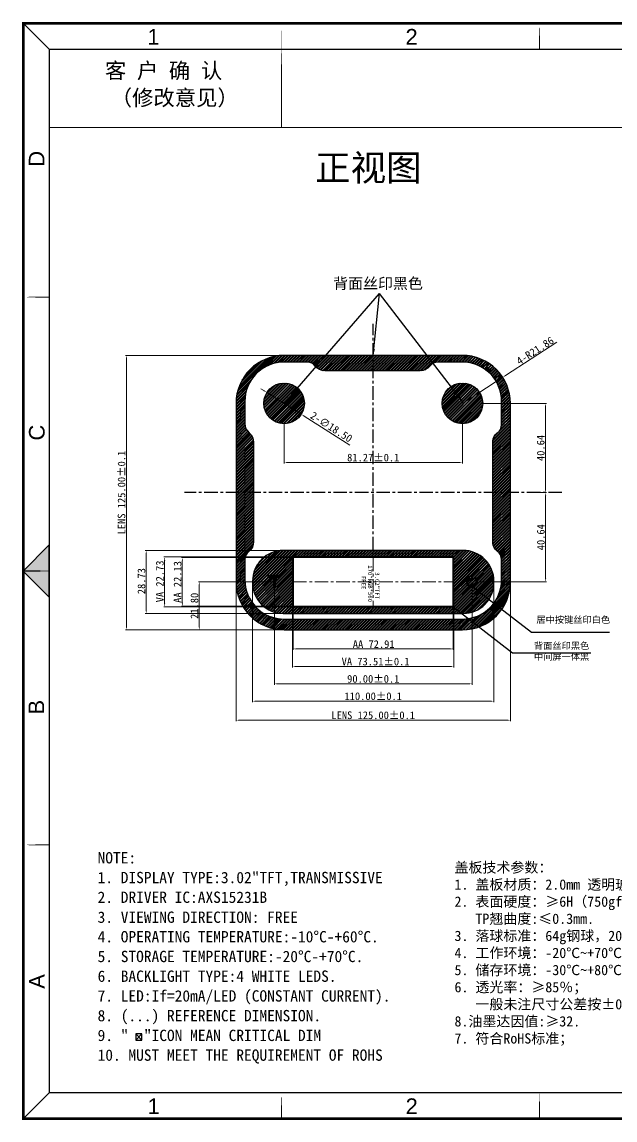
# Model space of a CAD drawing. Header units: millimetres. Extents: x -2122 to -327, y 418 to 918.
# Drawn here: x -1034 to -763, y 418 to 918 of the extents above; entities that cross this region are included whole.
import ezdxf

# ---------------------------------------------------------------- set-up
doc = ezdxf.new("R2010")
doc.units = ezdxf.units.MM
doc.header["$LTSCALE"] = 16.335
doc.header["$PDMODE"] = 3
doc.header["$PDSIZE"] = 0.3125
doc.linetypes.add('CENTER', pattern=[0.6, 0.375, -0.075, 0.075, -0.075])
doc.layers.get('0').update_dxf_attribs({"linetype": 'CONTINUOUS'})
doc.layers.get('Defpoints').update_dxf_attribs({"linetype": 'CONTINUOUS'})
for name, color, linetype in [('Baseline.drawing', 1, 'CONTINUOUS'), ('dim', 8, 'CONTINUOUS'), ('鑫视界图框', 3, 'CONTINUOUS')]:
    doc.layers.add(name, color=color, linetype=linetype)
doc.layers.add('center', color=1, linetype='CENTER', lineweight=9)
doc.styles.add('Arial', font='arial.ttf')
doc.styles.add('C-E02$0$RT', font='ROMANT.SHX')
doc.styles.add('ROMANS', font='romans.shx')
doc.styles.add('St', font='SimSun.ttf', dxfattribs={"height": 2})
doc.styles.get("Standard").update_dxf_attribs({"font": 'txt', "width": 0.8})
doc.styles.add('宋', font='SimSun.ttf')
doc.styles.add('宝明', font='simhei.ttf')
doc.styles.add('黑体', font='simhei.ttf')
doc.dimstyles.get("Standard").update_dxf_attribs({"dimtxt": 2, "dimasz": 0.1875, "dimexe": 0.18, "dimexo": 0.0625, "dimgap": 0.09, "dimtad": 0, "dimtih": 1, "dimtoh": 1, "dimdsep": 46, "dimtxsty": 'Standard', "dimcen": 0.09, "dimadec": 0, "dimazin": 0, "dimtp": 0.05, "dimtm": 0.05, "dimtfac": 1, "dimtofl": 0, "dimtmove": 0, "dimatfit": 3, "dimfxl": 1, "dimtolj": 1, "dimarcsym": 0})
doc.dimstyles.new('STANDARD 03', dxfattribs={"dimscale": 0, "dimtxt": 1.5, "dimasz": 1.3, "dimexe": 0, "dimexo": 1, "dimgap": 0.5, "dimtad": 1, "dimzin": 0, "dimdsep": 46, "dimtxsty": 'ROMANS', "dimcen": 2, "dimclrd": 3, "dimclre": 3, "dimclrt": 3, "dimadec": 0, "dimazin": 0, "dimtfac": 1, "dimtmove": 0, "dimatfit": 3, "dimfxl": 0.8, "dimtolj": 1, "dimtzin": 0, "dimlwd": 9, "dimlwe": 9, "dimarcsym": 0})
doc.dimstyles.new('STANDARD 03$0', dxfattribs={"dimscale": 0, "dimtxt": 1.5, "dimasz": 1.3, "dimexe": 0.8, "dimexo": 0.5, "dimgap": 0.5, "dimtad": 1, "dimzin": 0, "dimdsep": 46, "dimtxsty": 'C-E02$0$RT', "dimcen": 1, "dimclrd": 3, "dimclre": 3, "dimclrt": 3, "dimadec": 0, "dimazin": 0, "dimtfac": 1, "dimtmove": 0, "dimatfit": 3, "dimfxl": 1, "dimtolj": 1, "dimtzin": 0, "dimlwd": -1, "dimarcsym": 0})
pattern_1 = [(45, (1261.1789, 78.9411), (-0.6735192, 0.6735192), []), (45, (1261.6279, 78.9411), (-0.6735192, 0.6735192), [])]

# ---------------------------------------------------------------- blocks, each defined once
blk = doc.blocks.new('*D84')
at = {"color": 3, "lineweight": 9, "transparency": 16777216}
for p, q in [((-935.96, 662.39), (-935.96, 599.35)), ((-810.96, 662.39), (-810.96, 599.35)), ((-934.36, 599.75), (-812.56, 599.75))]:
    blk.add_line(p, q, dxfattribs=at)
at = {"color": 3, "transparency": 16777216}
for points in [[(-934.36, 600.02), (-934.36, 599.49), (-935.96, 599.75)], [(-812.56, 600.02), (-812.56, 599.49), (-810.96, 599.75)]]:
    blk.add_solid(points, dxfattribs=at)
at = {"layer": 'Defpoints', "color": 0, "transparency": 16777216}
for p in [(-935.96, 662.79), (-810.96, 662.79), (-810.96, 599.75)]:
    blk.add_point(p, dxfattribs=at)
at = {"color": 3, "transparency": 16777216, "insert": (-873.46, 601.99), "char_height": 3.5, "attachment_point": 5, "style": '宝明'}
blk.add_mtext('\\A1;LENS 125.00%%P0.1', dxfattribs=at)
blk = doc.blocks.new('*D85')
at = {"color": 3, "lineweight": 9, "transparency": 16777216}
for p, q in [((-928.46, 661.96), (-928.46, 608.01)), ((-818.46, 661.96), (-818.46, 608.01)), ((-926.86, 608.41), (-820.06, 608.41))]:
    blk.add_line(p, q, dxfattribs=at)
at = {"color": 3, "transparency": 16777216}
for points in [[(-926.86, 608.68), (-926.86, 608.15), (-928.46, 608.41)], [(-820.06, 608.68), (-820.06, 608.15), (-818.46, 608.41)]]:
    blk.add_solid(points, dxfattribs=at)
at = {"layer": 'Defpoints', "color": 0, "transparency": 16777216}
for p in [(-928.46, 662.36), (-818.46, 662.36), (-818.46, 608.41)]:
    blk.add_point(p, dxfattribs=at)
at = {"color": 3, "transparency": 16777216, "insert": (-873.46, 610.65), "char_height": 3.5, "attachment_point": 5, "style": '宝明'}
blk.add_mtext('\\A1;110.00%%P0.1', dxfattribs=at)
blk = doc.blocks.new('*D86')
at = {"color": 3, "lineweight": 9, "transparency": 16777216}
for p, q in [((-918.46, 659.33), (-918.46, 615.92)), ((-828.45, 659.79), (-828.45, 615.92)), ((-916.86, 616.32), (-830.05, 616.32))]:
    blk.add_line(p, q, dxfattribs=at)
at = {"color": 3, "transparency": 16777216}
for points in [[(-916.86, 616.58), (-916.86, 616.05), (-918.46, 616.32)], [(-830.05, 616.58), (-830.05, 616.05), (-828.45, 616.32)]]:
    blk.add_solid(points, dxfattribs=at)
at = {"layer": 'Defpoints', "color": 0, "transparency": 16777216}
for p in [(-918.46, 659.73), (-828.45, 660.19), (-828.45, 616.32)]:
    blk.add_point(p, dxfattribs=at)
at = {"color": 3, "transparency": 16777216, "insert": (-873.44, 618.56), "char_height": 3.5, "attachment_point": 5, "style": '宝明'}
blk.add_mtext('\\A1;90.00%%P0.1', dxfattribs=at)
blk = doc.blocks.new('*D87')
at = {"color": 3, "lineweight": 9, "transparency": 16777216}
for p, q in [((-913.09, 765.93), (-986.28, 765.93)), ((-985.88, 642.53), (-985.88, 764.33)), ((-914.5, 640.93), (-986.28, 640.93))]:
    blk.add_line(p, q, dxfattribs=at)
at = {"color": 3, "transparency": 16777216}
for points in [[(-986.15, 764.33), (-985.61, 764.33), (-985.88, 765.93)], [(-986.15, 642.53), (-985.61, 642.53), (-985.88, 640.93)]]:
    blk.add_solid(points, dxfattribs=at)
at = {"layer": 'Defpoints', "color": 0, "transparency": 16777216}
for p in [(-985.88, 765.93), (-912.69, 765.93), (-914.1, 640.93)]:
    blk.add_point(p, dxfattribs=at)
at = {"color": 3, "transparency": 16777216, "insert": (-988.12, 703.43), "char_height": 3.5, "attachment_point": 5, "rotation": 90, "style": '宝明'}
blk.add_mtext('\\A1;LENS 125.00%%P0.1', dxfattribs=at)
blk = doc.blocks.new('*D88')
at = {"color": 3, "lineweight": 9, "transparency": 16777216}
for p, q in [((-919.26, 662.73), (-953.13, 662.73)), ((-952.73, 642.53), (-952.73, 661.13)), ((-936.36, 640.93), (-953.13, 640.93))]:
    blk.add_line(p, q, dxfattribs=at)
at = {"color": 3, "transparency": 16777216}
for points in [[(-953, 661.13), (-952.46, 661.13), (-952.73, 662.73)], [(-953, 642.53), (-952.46, 642.53), (-952.73, 640.93)]]:
    blk.add_solid(points, dxfattribs=at)
at = {"layer": 'Defpoints', "color": 0, "transparency": 16777216}
for p in [(-952.73, 662.73), (-918.86, 662.73), (-935.96, 640.93)]:
    blk.add_point(p, dxfattribs=at)
at = {"color": 3, "transparency": 16777216, "insert": (-954.9, 651.83), "char_height": 3.5, "attachment_point": 5, "rotation": 90, "style": '宝明'}
blk.add_mtext('\\A1;21.80', dxfattribs=at)
blk = doc.blocks.new('*D89')
at = {"color": 3, "lineweight": 9, "transparency": 16777216}
for p, q in [((-911.9, 677.09), (-977.3, 677.09)), ((-976.9, 649.96), (-976.9, 675.49)), ((-914.86, 648.36), (-977.3, 648.36))]:
    blk.add_line(p, q, dxfattribs=at)
at = {"color": 3, "transparency": 16777216}
for points in [[(-977.17, 675.49), (-976.64, 675.49), (-976.9, 677.09)], [(-977.17, 649.96), (-976.64, 649.96), (-976.9, 648.36)]]:
    blk.add_solid(points, dxfattribs=at)
at = {"layer": 'Defpoints', "color": 0, "transparency": 16777216}
for p in [(-976.9, 677.09), (-911.5, 677.09), (-914.46, 648.36)]:
    blk.add_point(p, dxfattribs=at)
at = {"color": 3, "transparency": 16777216, "insert": (-979.05, 663.1), "char_height": 3.5, "attachment_point": 5, "rotation": 90, "style": '宝明'}
blk.add_mtext('\\A1;28.73', dxfattribs=at)
blk = doc.blocks.new('*D90')
at = {"color": 3, "lineweight": 9, "transparency": 16777216}
for p, q in [((-800.88, 703.43), (-794.51, 703.43)), ((-794.91, 664.39), (-794.91, 701.83)), ((-825.53, 662.79), (-794.51, 662.79))]:
    blk.add_line(p, q, dxfattribs=at)
at = {"color": 3, "transparency": 16777216}
for points in [[(-795.18, 701.83), (-794.64, 701.83), (-794.91, 703.43)], [(-795.18, 664.39), (-794.64, 664.39), (-794.91, 662.79)]]:
    blk.add_solid(points, dxfattribs=at)
at = {"layer": 'Defpoints', "color": 0, "transparency": 16777216}
for p in [(-801.28, 703.43), (-794.91, 703.43), (-825.93, 662.79)]:
    blk.add_point(p, dxfattribs=at)
at = {"color": 3, "transparency": 16777216, "insert": (-797.08, 683.11), "char_height": 3.5, "attachment_point": 5, "rotation": 90, "style": '宝明'}
blk.add_mtext('\\A1;40.64', dxfattribs=at)
blk = doc.blocks.new('*D92')
at = {"color": 3, "lineweight": 9, "transparency": 16777216}
for p, q in [((-914.09, 734.94), (-914.09, 716.71)), ((-832.82, 734.94), (-832.82, 716.71)), ((-912.49, 717.11), (-834.42, 717.11))]:
    blk.add_line(p, q, dxfattribs=at)
at = {"color": 3, "transparency": 16777216}
for points in [[(-912.49, 717.38), (-912.49, 716.85), (-914.09, 717.11)], [(-834.42, 717.38), (-834.42, 716.85), (-832.82, 717.11)]]:
    blk.add_solid(points, dxfattribs=at)
at = {"layer": 'Defpoints', "color": 0, "transparency": 16777216}
for p in [(-914.09, 735.34), (-832.82, 735.34), (-832.82, 717.11)]:
    blk.add_point(p, dxfattribs=at)
at = {"color": 3, "transparency": 16777216, "insert": (-873.46, 719.35), "char_height": 3.5, "attachment_point": 5, "style": '宝明'}
blk.add_mtext('\\A1;81.27%%P0.1', dxfattribs=at)
blk = doc.blocks.new('*D93')
at = {"color": 3, "lineweight": 9, "transparency": 16777216}
for p, q in [((-823.17, 744.07), (-794.57, 744.07)), ((-794.97, 705.03), (-794.97, 742.47)), ((-795.28, 703.43), (-795.37, 703.43))]:
    blk.add_line(p, q, dxfattribs=at)
at = {"color": 3, "transparency": 16777216}
for points in [[(-795.23, 742.47), (-794.7, 742.47), (-794.97, 744.07)], [(-795.23, 705.03), (-794.7, 705.03), (-794.97, 703.43)]]:
    blk.add_solid(points, dxfattribs=at)
at = {"layer": 'Defpoints', "color": 0, "transparency": 16777216}
for p in [(-823.57, 744.07), (-794.97, 744.07), (-794.88, 703.43)]:
    blk.add_point(p, dxfattribs=at)
at = {"color": 3, "transparency": 16777216, "insert": (-797.14, 723.75), "char_height": 3.5, "attachment_point": 5, "rotation": 90, "style": '宝明'}
blk.add_mtext('\\A1;40.64', dxfattribs=at)
blk = doc.blocks.new('*D94')
at = {"color": 3, "lineweight": 9, "transparency": 16777216}
for p, q in [((-923.26, 749.87), (-924.61, 750.73)), ((-921.91, 749.01), (-906.28, 739.12)), ((-884.09, 725.07), (-904.93, 738.26))]:
    blk.add_line(p, q, dxfattribs=at)
at = {"color": 3, "transparency": 16777216}
for points in [[(-923.12, 750.1), (-923.4, 749.64), (-921.91, 749.01)], [(-904.78, 738.49), (-905.07, 738.04), (-906.28, 739.12)]]:
    blk.add_solid(points, dxfattribs=at)
at = {"layer": 'Defpoints', "color": 0, "transparency": 16777216}
for p in [(-921.91, 749.01), (-906.28, 739.12)]:
    blk.add_point(p, dxfattribs=at)
at = {"color": 3, "transparency": 16777216, "insert": (-892.52, 733.31), "char_height": 3.5, "attachment_point": 5, "rotation": 327.6608, "style": '宝明'}
blk.add_mtext('\\A1;2-∅18.50', dxfattribs=at)
blk = doc.blocks.new('*D95')
at = {"color": 3, "lineweight": 9, "transparency": 16777216}
for p, q in [((-789.81, 771.89), (-813.12, 756.81)), ((-832.82, 744.07), (-814.47, 755.94))]:
    blk.add_line(p, q, dxfattribs=at)
at = {"color": 3, "transparency": 16777216}
blk.add_solid([(-813.27, 757.03), (-812.98, 756.59), (-814.47, 755.94)], dxfattribs=at)
at = {"layer": 'Defpoints', "color": 0, "transparency": 16777216}
for p in [(-814.47, 755.94), (-832.82, 744.07)]:
    blk.add_point(p, dxfattribs=at)
at = {"color": 3, "transparency": 16777216, "insert": (-799.69, 768.06), "char_height": 3.5, "attachment_point": 5, "rotation": 32.9035, "style": '宝明'}
blk.add_mtext('\\A1;4-R21.86', dxfattribs=at)
blk = doc.blocks.new('*D110')
at = {"color": 3, "lineweight": 9, "transparency": 16777216}
for p, q in [((-910.22, 650.96), (-910.22, 623.8)), ((-836.7, 651.19), (-836.7, 623.8)), ((-908.62, 624.2), (-838.3, 624.2))]:
    blk.add_line(p, q, dxfattribs=at)
at = {"color": 3, "transparency": 16777216}
for points in [[(-908.62, 624.47), (-908.62, 623.94), (-910.22, 624.2)], [(-838.3, 624.47), (-838.3, 623.94), (-836.7, 624.2)]]:
    blk.add_solid(points, dxfattribs=at)
at = {"layer": 'Defpoints', "color": 0, "transparency": 16777216}
for p in [(-910.22, 651.36), (-836.7, 651.59), (-836.7, 624.2)]:
    blk.add_point(p, dxfattribs=at)
at = {"color": 3, "transparency": 16777216, "insert": (-873.57, 626.44), "char_height": 3.5, "attachment_point": 5, "style": '宝明'}
blk.add_mtext('\\A1; VA 73.51%%P0.1', dxfattribs=at)
blk = doc.blocks.new('*D111')
at = {"color": 3, "lineweight": 9, "transparency": 16777216}
for p, q in [((-909.92, 651.26), (-909.92, 631.82)), ((-837, 651.26), (-837, 631.82)), ((-908.32, 632.22), (-838.6, 632.22))]:
    blk.add_line(p, q, dxfattribs=at)
at = {"color": 3, "transparency": 16777216}
for points in [[(-908.32, 632.49), (-908.32, 631.96), (-909.92, 632.22)], [(-838.6, 632.49), (-838.6, 631.96), (-837, 632.22)]]:
    blk.add_solid(points, dxfattribs=at)
at = {"layer": 'Defpoints', "color": 0, "transparency": 16777216}
for p in [(-909.92, 651.66), (-837, 651.66), (-837, 632.22)]:
    blk.add_point(p, dxfattribs=at)
at = {"color": 3, "transparency": 16777216, "insert": (-873.24, 634.38), "char_height": 3.5, "attachment_point": 5, "style": '宝明'}
blk.add_mtext('\\A1;AA 72.91', dxfattribs=at)
blk = doc.blocks.new('*D112')
at = {"color": 3, "lineweight": 9, "transparency": 16777216}
for p, q in [((-910.62, 674.09), (-968.9, 674.09)), ((-968.5, 652.96), (-968.5, 672.49)), ((-910.62, 651.36), (-968.9, 651.36))]:
    blk.add_line(p, q, dxfattribs=at)
at = {"color": 3, "transparency": 16777216}
for points in [[(-968.76, 672.49), (-968.23, 672.49), (-968.5, 674.09)], [(-968.76, 652.96), (-968.23, 652.96), (-968.5, 651.36)]]:
    blk.add_solid(points, dxfattribs=at)
at = {"layer": 'Defpoints', "color": 0, "transparency": 16777216}
for p in [(-968.5, 674.09), (-910.22, 674.09), (-910.22, 651.36)]:
    blk.add_point(p, dxfattribs=at)
at = {"color": 3, "transparency": 16777216, "insert": (-970.66, 662.97), "char_height": 3.5, "attachment_point": 5, "rotation": 90, "style": '宝明'}
blk.add_mtext('\\A1;VA 22.73', dxfattribs=at)
blk = doc.blocks.new('*D113')
at = {"color": 3, "lineweight": 9, "transparency": 16777216}
for p, q in [((-910.32, 673.79), (-960.84, 673.79)), ((-960.44, 653.26), (-960.44, 672.19)), ((-910.32, 651.66), (-960.84, 651.66))]:
    blk.add_line(p, q, dxfattribs=at)
at = {"color": 3, "transparency": 16777216}
for points in [[(-960.71, 672.19), (-960.17, 672.19), (-960.44, 673.79)], [(-960.71, 653.26), (-960.17, 653.26), (-960.44, 651.66)]]:
    blk.add_solid(points, dxfattribs=at)
at = {"layer": 'Defpoints', "color": 0, "transparency": 16777216}
for p in [(-960.44, 673.79), (-909.92, 673.79), (-909.92, 651.66)]:
    blk.add_point(p, dxfattribs=at)
at = {"color": 3, "transparency": 16777216, "insert": (-962.6, 662.73), "char_height": 3.5, "attachment_point": 5, "rotation": 90, "style": '宝明'}
blk.add_mtext('\\A1;AA 22.13', dxfattribs=at)

msp = doc.modelspace()

# ---------------------------------------------------------------- hatches: boundary and pattern name
at = {"true_color": 0x000000}
h = msp.add_hatch(dxfattribs=at)
h.set_pattern_fill('ANSI32', color=178, scale=0.1)
h.paths.add_polyline_path([(-810.959, 744.066, 0.4142136), (-832.819, 765.926), (-873.459, 765.926), (-873.459, 758.841), (-852.096, 758.841, 0.236068), (-847.696, 761.041, -0.236068), (-844.096, 762.841), (-832.829, 762.841, -0.4142136), (-814.959, 744.971), (-814.959, 734.337, -0.2504917), (-816.959, 730.595, 0.2504917), (-818.959, 726.854), (-818.959, 703.426), (-810.959, 703.426)])
h.paths.add_polyline_path([(-810.959, 703.426), (-818.959, 703.426), (-818.959, 680.461, 0.2504917), (-816.959, 676.719, -0.2504917), (-814.959, 672.977), (-814.959, 663.711, -0.4142136), (-832.829, 645.841), (-914.089, 645.841, -0.4142136), (-931.959, 663.711), (-931.959, 672.977, -0.236068), (-930.159, 676.577, 0.236068), (-927.959, 680.977), (-927.959, 703.426), (-935.959, 703.426), (-935.959, 662.786, 0.4142136), (-914.099, 640.926), (-832.819, 640.926, 0.4142136), (-810.959, 662.786)])
h.paths.add_polyline_path([(-927.959, 726.369, 0.2238875), (-929.959, 730.611, -0.2238875), (-931.959, 734.854), (-931.959, 744.971, -0.4142136), (-914.089, 762.841), (-903.456, 762.841, -0.236068), (-899.856, 761.041, 0.236068), (-895.456, 758.841), (-873.459, 758.841), (-873.459, 765.926), (-914.099, 765.926, 0.4142136), (-935.959, 744.066), (-935.959, 703.426), (-927.959, 703.426)])
h = msp.add_hatch(dxfattribs=at)
h.set_pattern_fill('ANSI32', color=178, scale=0.1)
h.set_pattern_definition(pattern_1)
h.paths.add_polyline_path([(-923.344, 744.066, 1), (-904.844, 744.066, 1)])
h = msp.add_hatch(dxfattribs=at)
h.set_pattern_fill('ANSI32', color=178, scale=0.1)
h.set_pattern_definition(pattern_1)
h.paths.add_polyline_path([(-842.074, 744.066, 1), (-823.574, 744.066, 1)])
msp.add_hatch(color=3).paths.add_polyline_path([(-1021.038, 679.589), (-1032.918, 667.709), (-1021.038, 655.829)])
h = msp.add_hatch(dxfattribs=at)
h.set_pattern_fill('ANSI32', color=178, scale=0.1)
h.set_pattern_definition([(45, (1261.1789, 79.4676), (-0.6735192, 0.6735192), []), (45, (1261.6279, 79.4676), (-0.6735192, 0.6735192), [])])
h.paths.add_polyline_path([(-832.459, 677.091), (-914.459, 677.091, 0.4142136), (-928.459, 663.091, 0.4299798), (-914.459, 648.361), (-832.459, 648.361, 0.4142136), (-818.459, 662.361, 0.4299798)])
h.paths.add_polyline_path([(-828.159, 663.792, -1), (-828.759, 663.792), (-828.759, 665.892, -1), (-828.159, 665.892)], flags=16)
h.paths.add_polyline_path([(-830.021, 664.721, 2.9007218), (-826.898, 664.721, 0.3928097), (-827.305, 664.687, 0.4359463), (-827.267, 664.249, -2.9007218), (-829.651, 664.249, 1)], flags=16)
h.paths.add_polyline_path([(-836.703, 651.359), (-910.215, 651.359), (-910.215, 674.093), (-836.703, 674.093)], flags=16)
h.paths.add_polyline_path([(-837.003, 651.659), (-909.915, 651.659), (-909.915, 673.793), (-837.003, 673.793)], flags=0)
h.paths.add_polyline_path([(-915.809, 664.926), (-918.059, 664.926), (-918.059, 660.126, -1), (-918.859, 660.126), (-918.859, 664.926), (-921.11, 664.926, -1), (-921.11, 665.726), (-915.809, 665.726, -1)], flags=16)
h.paths.add_polyline_path([(-879.621, 666.049), (-879.621, 659.498), (-875.86, 659.498), (-875.86, 666.049)], flags=8)
h.paths.add_polyline_path([(-873.468, 667.69), (-873.468, 655.557), (-869.708, 655.557), (-869.708, 667.69)], flags=8)
h.paths.add_polyline_path([(-876.698, 671.042), (-876.698, 654.723), (-872.937, 654.723), (-872.937, 671.042)], flags=8)
at = {"true_color": 0xffffff}
h = msp.add_hatch(color=7, dxfattribs=at)
h.dxf.hatch_style = 1
h.paths.add_polyline_path([(-918.059, 664.926), (-915.809, 664.926, 0.4142136), (-915.409, 665.326, 0.4142136), (-915.809, 665.726), (-921.11, 665.726, 0.4142136), (-921.51, 665.326, 0.4142136), (-921.11, 664.926), (-918.859, 664.926), (-918.859, 660.126, 0.4142136), (-918.459, 659.726, 0.4142136), (-918.059, 660.126)])
h = msp.add_hatch(color=7, dxfattribs=at)
h.dxf.hatch_style = 1
h.paths.add_polyline_path([(-829.651, 664.249, 0.4359463), (-829.614, 664.687, 0.3928097), (-830.021, 664.721, 2.9007218), (-826.898, 664.721, 0.3928097), (-827.305, 664.687, 0.4359463), (-827.267, 664.249, -2.9007218)])
h.paths.add_polyline_path([(-828.159, 665.892, 0.4142136), (-828.459, 666.192, 0.4142136), (-828.759, 665.892), (-828.759, 663.792, 0.4142136), (-828.459, 663.492, 0.4142136), (-828.159, 663.792)])

# ---------------------------------------------------------------- linework, layer by layer
at = {"color": 22, "linetype": 'CENTER', "true_color": 0xed1f24}
for p, q in [((-873.459, 677.091), (-873.459, 780.305)), ((-787.478, 703.426), (-959.44, 703.426))]:
    msp.add_line(p, q, dxfattribs=at)
at = {"color": 7, "true_color": 0xffffff}
for p, q in [((-829.614, 664.687), (-829.614, 664.687)), ((-827.305, 664.687), (-827.305, 664.687))]:
    msp.add_line(p, q, dxfattribs=at)
for points in [[(-914.099, 640.926), (-832.819, 640.926, 0.4142136), (-810.959, 662.786), (-810.959, 744.066, 0.4142136), (-832.819, 765.926), (-914.099, 765.926, 0.4142136), (-935.959, 744.066), (-935.959, 662.786, 0.4142136)], [(-914.459, 648.361), (-832.459, 648.361, 0.4142136), (-818.459, 662.361), (-818.459, 663.091, 0.4142136), (-832.459, 677.091), (-914.459, 677.091, 0.4142136), (-928.459, 663.091), (-928.459, 662.361, 0.4142136)]]:
    msp.add_lwpolyline(points, format="xyb", close=True, dxfattribs=at)
for points in [[(-816.959, 730.595, 0.2504917), (-814.959, 734.337), (-814.959, 744.971, 0.4142136), (-832.829, 762.841), (-844.096, 762.841, 0.236068), (-847.696, 761.041, -0.236068), (-852.096, 758.841), (-895.456, 758.841, -0.236068), (-899.856, 761.041, 0.236068), (-903.456, 762.841), (-914.089, 762.841, 0.4142136), (-931.959, 744.971), (-931.959, 734.854, 0.2238875), (-929.959, 730.611, -0.2238875), (-927.959, 726.369), (-927.959, 680.977, -0.236068), (-930.159, 676.577, 0.236068), (-931.959, 672.977), (-931.959, 663.711, 0.4142136), (-914.089, 645.841), (-832.829, 645.841, 0.4142136), (-814.959, 663.711), (-814.959, 672.977, 0.2504917), (-816.959, 676.719, -0.2504917), (-818.959, 680.461), (-818.959, 726.854, -0.2504917), (-816.959, 730.595, 0.2504917), (-814.959, 734.337)], [(-918.059, 664.926), (-915.809, 664.926, 0.4142136), (-915.409, 665.326), (-915.409, 665.326, 0.4142136), (-915.809, 665.726), (-921.11, 665.726, 0.4142136), (-921.51, 665.326), (-921.51, 665.326, 0.4142136), (-921.11, 664.926), (-918.859, 664.926)], [(-918.859, 664.926), (-918.859, 660.126, 0.4142136), (-918.459, 659.726), (-918.459, 659.726, 0.4142136), (-918.059, 660.126), (-918.059, 664.926)]]:
    msp.add_lwpolyline(points, format="xyb", dxfattribs=at)
at = {"color": 3}
msp.add_lwpolyline([(-1021.038, 679.589), (-1032.918, 667.709), (-1021.038, 655.829)], close=True, dxfattribs=at)
at = {"color": 251, "true_color": 0x636466}
msp.add_lwpolyline([(-836.703, 651.359), (-836.703, 674.093), (-910.215, 674.093), (-910.215, 651.359)], close=True, dxfattribs=at)
at = {"color": 4}
msp.add_lwpolyline([(-909.915, 651.659), (-837.003, 651.659), (-837.003, 673.793), (-909.915, 673.793)], close=True, dxfattribs=at)
at = {"color": 7, "true_color": 0xffffff}
msp.add_lwpolyline([(-918.059, 665.726), (-918.859, 665.726)], dxfattribs=at)
at = {"color": 7}
msp.add_lwpolyline([(-828.459, 663.492, 0.4142136), (-828.159, 663.792), (-828.159, 665.892, 0.4142136), (-828.459, 666.192, 0.4142136), (-828.759, 665.892), (-828.759, 663.792, 0.4142136), (-828.459, 663.492), (-828.459, 663.492)], format="xyb", dxfattribs=at)
at = {"color": 7, "true_color": 0xffffff}
for centre in [(-914.094, 744.066), (-832.824, 744.066)]:
    msp.add_circle(centre, 9.25, dxfattribs=at)
for centre, radius, start, end in [((-828.459, 662.726), 2.534, 128.04242, 51.95758), ((-828.459, 662.726), 1.934, 128.04242, 51.95758), ((-829.836, 664.485), 0.3, 42.26089, 128.04242), ((-829.836, 664.485), 0.3, 308.04242, 42.26089), ((-827.083, 664.485), 0.3, 137.73911, 231.95758), ((-827.083, 664.485), 0.3, 51.95758, 137.73911)]:
    msp.add_arc(centre, radius, start, end, dxfattribs=at)
at = {"layer": 'Baseline.drawing', "color": 6}
msp.add_line((-909.915, 673.793), (-909.915, 673.793), dxfattribs=at)
at = {"layer": 'center', "color": 1, "linetype": 'CENTER'}
for p, q in [((-873.459, 673.793), (-873.459, 651.659)), ((-909.915, 662.726), (-837.003, 662.726))]:
    msp.add_line(p, q, dxfattribs=at)
at = {"layer": 'dim', "color": 7, "linetype": 'Continuous', "true_color": 0xffffff}
for p, q in [((-981.688, 456.868), (-978.88, 454.06)), ((-978.88, 456.868), (-981.688, 454.06)), ((-981.688, 456.868), (-981.688, 454.06)), ((-978.88, 456.868), (-981.688, 456.868)), ((-978.88, 454.06), (-978.88, 456.868)), ((-981.688, 454.06), (-978.88, 454.06))]:
    msp.add_line(p, q, dxfattribs=at)
at = {"layer": '鑫视界图框', "color": 3}
for points, const_width in [([(-327.246, 418.229), (-1032.918, 418.229), (-1032.918, 917.189), (-327.246, 917.189)], 1.188), ([(-915.306, 917.189), (-915.306, 917.189), (-915.304, 869.669), (-915.304, 869.669)], 0.475), ([(-797.694, 917.189), (-797.694, 917.189), (-797.694, 905.428), (-797.694, 905.428)], 0.475), ([(-339.126, 430.109), (-1021.038, 430.109), (-1021.038, 905.309), (-339.126, 905.309)], 0.475), ([(-1021.038, 905.309), (-339.126, 905.309), (-339.126, 869.669), (-1021.038, 869.669)], 0.475), ([(-1032.918, 792.45), (-1021.157, 792.45), (-1021.157, 792.45), (-1032.918, 792.45)], 0.475), ([(-1021.157, 667.709), (-1032.918, 667.709), (-1032.918, 667.709), (-1021.157, 667.709)], 0.475), ([(-1032.918, 542.969), (-1021.157, 542.969), (-1021.157, 542.969), (-1032.918, 542.969)], 0.475), ([(-915.248, 430.097), (-915.248, 430.097), (-915.248, 418.335), (-915.248, 418.335)], 0.475), ([(-797.636, 430.097), (-797.636, 430.097), (-797.636, 418.335), (-797.636, 418.335)], 0.475)]:
    msp.add_lwpolyline(points, close=True, dxfattribs=dict(at, const_width=const_width))
at = {"layer": '鑫视界图框', "color": 3, "const_width": 0.475}
for points in [[(-1021.038, 905.309), (-1032.918, 917.189)], [(-1021.038, 430.109), (-1032.918, 418.229)]]:
    msp.add_lwpolyline(points, dxfattribs=at)

# ---------------------------------------------------------------- texts
at = {"insert": (-899.973, 857.321), "char_height": 11.88, "width": 335.77412, "attachment_point": 1, "style": 'Arial'}
msp.add_mtext('{\\fSimHei|b0|i0|c134|p49;\\C4;正视图}', dxfattribs=at)
at = {"color": 3, "attachment_point": 1, "style": '宋'}
for s, width, insert, char_height in [('{\\C1;背面丝印黑色}', 50.04068, (-891.756, 801.223), 5), ('{\\C256;\\c16777215;居中按键丝印白色}', 38.50295, (-799.115, 647.02), 3), ('{\\C1;背面丝印黑色\\P中间屏一体黑}', 38.50295, (-800.232, 635.17), 3)]:
    msp.add_mtext_dynamic_manual_height_columns(s, width=width, gutter_width=1, heights=[0], dxfattribs=dict(at, insert=insert, char_height=char_height))
at = {"color": 3, "char_height": 1.9404, "attachment_point": 1, "rotation": 270, "style": '宝明'}
for s, insert, width in [('170*RGB*560', (-873.869, 670.306), 15.48155), ('3.02"TFT', (-870.64, 667.096), 15.48155), ('FREE', (-876.803, 665.433), 5.84149)]:
    msp.add_mtext(s, dxfattribs=dict(at, insert=insert, width=width))
at = {"layer": 'dim', "color": 7, "linetype": 'Continuous', "true_color": 0xffffff, "style": '宝明'}
for s, height, p in [('NOTE:', 5.162, (-999.046, 534.506)), ('1. DISPLAY TYPE:3.02"TFT,TRANSMISSIVE', 5.16202, (-999.046, 525.518)), ('2. DRIVER IC:AXS15231B', 5.16202, (-999.046, 516.531)), ('3. VIEWING DIRECTION: FREE', 5.16202, (-999.046, 507.445)), ('4. OPERATING TEMPERATURE:-10%%DC-+60%%DC.', 5.16202, (-999.046, 498.555)), ('5. STORAGE TEMPERATURE:-20%%DC-+70%%DC.', 5.16202, (-999.046, 489.568)), ('6. BACKLIGHT TYPE:4 WHITE LEDS.', 5.16202, (-999.046, 480.58)), ('7. LED:If=20mA/LED (CONSTANT CURRENT).', 5.16202, (-999.046, 471.593)), ('8. (...) REFERENCE DIMENSION.', 5.16202, (-999.046, 462.605)), ('9. "  "ICON MEAN CRITICAL DIM', 5.16202, (-999.046, 453.618)), ('10. MUST MEET THE REQUIREMENT OF ROHS', 5.16202, (-999.046, 444.63))]:
    msp.add_text(s, height=height, dxfattribs=at).set_placement(p)
at = {"layer": 'dim', "color": 4, "insert": (-836.443, 535.033), "char_height": 4.67212, "width": 235.26951, "attachment_point": 1, "style": 'St'}
msp.add_mtext('盖板技术参数：    \\P1. 盖板材质：2.0mm {\\C256;透明玻璃/强化}；\\P2. {\\C256;表面硬度：\\C1;≥6H（750gf）\\C256;；应力值：\\C1;CS≥450MPa，DOL≥9um\\P   }TP翘曲度:≤0.3mm.\\P3. 落球标准：64g钢球，20cm，中心点1次不破；\\P4. 工作环境：-20℃~+70℃，≤90%RH；\\P5. 储存环境：-30℃~+80℃，≤90%RH；\\P6. 透光率：≥85％；\\P   一般未注尺寸公差按±0.2mm；“{\\C0;*}”为重点尺寸；\\P8.油墨达因值:≥32.\\P7. 符合RoHS标准；', dxfattribs=at)
at = {"layer": '鑫视界图框', "color": 3, "char_height": 7.128, "width": 2.99785, "attachment_point": 1, "style": '黑体'}
for s, insert in [('{\\fArial|b0|i0|c0|p34;1}', (-976.354, 914.594)), ('{\\fArial|b0|i0|c0|p34;2}', (-858.742, 914.594)), ('{\\fArial|b0|i0|c0|p34;1}', (-976.296, 427.501)), ('{\\fArial|b0|i0|c0|p34;2}', (-858.684, 427.501))]:
    msp.add_mtext(s, dxfattribs=dict(at, insert=insert))
at = {"layer": '鑫视界图框', "color": 3, "lineweight": 0, "char_height": 7.128, "width": 72.00724, "attachment_point": 1, "style": '黑体'}
for s, insert in [('{\\fSimHei|b0|i0|c134|p49;客 户 确 认}', (-995.705, 899.17)), ('（修改意见）', (-993.058, 886.851))]:
    msp.add_mtext(s, dxfattribs=dict(at, insert=insert))
at = {"layer": '鑫视界图框', "color": 3, "char_height": 7.128, "width": 30.27254, "attachment_point": 1, "rotation": 90, "style": '黑体'}
for s, insert in [('{\\fArial|b0|i0|c0|p34;D}', (-1030.406, 851.868)), ('{\\fArial|b0|i0|c0|p34;C}', (-1030.311, 727.128)), ('{\\fArial|b0|i0|c0|p34;B}', (-1030.527, 602.387)), ('{\\fArial|b0|i0|c0|p34;A}', (-1030.284, 477.435))]:
    msp.add_mtext(s, dxfattribs=dict(at, insert=insert))

# ---------------------------------------------------------------- dimensions: what is measured, and where the dimension line sits
dim = msp.add_radius_dim(center=(-832.819, 744.066), mpoint=(-814.466, 755.941), text='4-<>', dimstyle='STANDARD 03', override={"dimscale": 1, "dimtxt": 3.5, "dimasz": 1.6, "dimexe": 0.3998, "dimexo": 0.3998, "dimgap": 0.3998, "dimtxsty": '宝明'})
dim.commit()
dim.dimension.update_dxf_attribs({"geometry": '*D95', "text_midpoint": (-798.524, 766.255), "dimtype": 164})
for base, p1, p2, text, picture, middle in [((-985.88, 765.926), (-914.099, 640.926), (-912.691, 765.926), 'LENS <>%%P0.1', '*D87', (-988.119, 703.426)), ((-960.44, 673.793), (-909.915, 651.659), (-909.915, 673.793), 'AA <>', '*D113', (-962.6, 662.726))]:
    dim = msp.add_linear_dim(base=base, p1=p1, p2=p2, angle=90, text=text, dimstyle='STANDARD 03$0', override={"dimscale": 1, "dimtxt": 3.5, "dimasz": 1.6, "dimexe": 0.3998, "dimexo": 0.3998, "dimgap": 0.3998, "dimtxsty": '宝明', "dimcen": 2, "dimfxl": 0.8, "dimlwd": 9, "dimlwe": 9})
    dim.commit()
    dim.dimension.update_dxf_attribs({"geometry": picture, "text_midpoint": middle})
dim = msp.add_diameter_dim_2p(p1=(-921.91, 749.014), p2=(-906.279, 739.118), text='2-<>', dimstyle='STANDARD 03', override={"dimscale": 1, "dimtxt": 3.5, "dimasz": 1.6, "dimexe": 0.3998, "dimexo": 0.3998, "dimgap": 0.3998, "dimtxsty": '宝明'})
dim.commit()
dim.dimension.update_dxf_attribs({"geometry": '*D94', "text_midpoint": (-892.521, 733.313)})
for base, p1, p2, picture, middle in [((-794.968, 744.066), (-794.88, 703.426), (-823.574, 744.066), '*D93', (-797.138, 723.746)), ((-794.911, 703.426), (-825.926, 662.788), (-801.279, 703.426), '*D90', (-797.08, 683.107)), ((-952.729, 662.726), (-935.959, 640.926), (-918.859, 662.726), '*D88', (-954.899, 651.826))]:
    dim = msp.add_linear_dim(base=base, p1=p1, p2=p2, angle=90, dimstyle='STANDARD 03$0', override={"dimscale": 1, "dimtxt": 3.5, "dimasz": 1.6, "dimexe": 0.3998, "dimexo": 0.3998, "dimgap": 0.3998, "dimtxsty": '宝明', "dimcen": 2, "dimfxl": 0.8, "dimlwd": 9, "dimlwe": 9})
    dim.commit()
    dim.dimension.update_dxf_attribs({"geometry": picture, "text_midpoint": middle})
for base, p1, p2, picture, middle in [((-832.824, 717.113), (-914.094, 735.342), (-832.824, 735.342), '*D92', (-873.459, 719.351)), ((-818.459, 608.414), (-928.459, 662.361), (-818.459, 662.361), '*D85', (-873.459, 610.652))]:
    dim = msp.add_linear_dim(base=base, p1=p1, p2=p2, text='<>%%P0.1', dimstyle='STANDARD 03$0', override={"dimscale": 1, "dimtxt": 3.5, "dimasz": 1.6, "dimexe": 0.3998, "dimexo": 0.3998, "dimgap": 0.3998, "dimtxsty": '宝明', "dimcen": 2, "dimfxl": 0.8, "dimlwd": 9, "dimlwe": 9})
    dim.commit()
    dim.dimension.update_dxf_attribs({"geometry": picture, "text_midpoint": middle})
dim = msp.add_linear_dim(base=(-976.904, 677.091), p1=(-914.459, 648.361), p2=(-911.496, 677.091), angle=90, dimstyle='STANDARD 03$0', override={"dimscale": 1, "dimtxt": 3.5, "dimasz": 1.6, "dimexe": 0.3998, "dimexo": 0.3998, "dimgap": 0.3998, "dimtxsty": '宝明', "dimcen": 2, "dimfxl": 0.8, "dimlwd": 9, "dimlwe": 9})
dim.commit()
dim.dimension.update_dxf_attribs({"geometry": '*D89', "text_midpoint": (-976.904, 663.101), "dimtype": 160})
dim = msp.add_linear_dim(base=(-968.496, 674.093), p1=(-910.215, 651.359), p2=(-910.215, 674.093), angle=90, text='VA <>', dimstyle='STANDARD 03$0', override={"dimscale": 1, "dimtxt": 3.5, "dimasz": 1.6, "dimexe": 0.3998, "dimexo": 0.3998, "dimgap": 0.3998, "dimtxsty": '宝明', "dimcen": 2, "dimfxl": 0.8, "dimlwd": 9, "dimlwe": 9})
dim.commit()
dim.dimension.update_dxf_attribs({"geometry": '*D112', "text_midpoint": (-968.496, 662.967), "dimtype": 160})
for base, p1, p2, text, picture, middle in [((-810.959, 599.752), (-935.959, 662.786), (-810.959, 662.786), 'LENS <>%%P0.1', '*D84', (-873.459, 599.752)), ((-828.446, 616.318), (-918.459, 659.726), (-828.446, 660.192), '90.00%%P0.1', '*D86', (-873.437, 616.318)), ((-836.703, 624.204), (-910.215, 651.359), (-836.703, 651.594), ' VA <>%%P0.1', '*D110', (-873.57, 624.204)), ((-837.003, 632.223), (-909.915, 651.659), (-837.003, 651.659), 'AA <>', '*D111', (-873.238, 632.223))]:
    dim = msp.add_linear_dim(base=base, p1=p1, p2=p2, text=text, dimstyle='STANDARD 03$0', override={"dimscale": 1, "dimtxt": 3.5, "dimasz": 1.6, "dimexe": 0.3998, "dimexo": 0.3998, "dimgap": 0.3998, "dimtxsty": '宝明', "dimcen": 2, "dimfxl": 0.8, "dimlwd": 9, "dimlwe": 9})
    dim.commit()
    dim.dimension.update_dxf_attribs({"geometry": picture, "text_midpoint": middle, "dimtype": 160})

# ---------------------------------------------------------------- leaders
at = {"color": 3}
for points, override in [([(-914.094, 744.066), (-870.674, 794.167)], {"dimasz": 3, "dimexe": 5.346, "dimexo": 1.85625, "dimdec": 4, "dimzin": 0, "dimcen": 2.673, "dimtp": 0, "dimtm": 0, "dimtdec": 4, "dimfxl": 0.8, "dimtzin": 0}), ([(-873.459, 765.926), (-870.674, 794.167)], {"dimasz": 3, "dimexe": 5.346, "dimexo": 1.85625, "dimdec": 4, "dimzin": 0, "dimcen": 2.673, "dimtp": 0, "dimtm": 0, "dimtdec": 4, "dimfxl": 0.8, "dimtzin": 0}), ([(-832.829, 744.971), (-870.674, 794.167)], {"dimasz": 3, "dimexe": 5.346, "dimexo": 1.85625, "dimdec": 4, "dimzin": 0, "dimcen": 2.673, "dimtp": 0, "dimtm": 0, "dimtdec": 4, "dimfxl": 0.8, "dimtzin": 0}), ([(-828.459, 660.792), (-801.359, 639.883), (-765.748, 639.883)], {"dimasz": 3, "dimexe": 5.346, "dimexo": 1.85625, "dimgap": 0.09, "dimtad": 0, "dimdec": 4, "dimzin": 0, "dimcen": 2.673, "dimtp": 0, "dimtm": 0, "dimtdec": 4, "dimfxl": 0.8, "dimtzin": 0}), ([(-837.037, 651.372), (-809.937, 630.463), (-774.326, 630.463)], {"dimasz": 3, "dimexe": 5.346, "dimexo": 1.85625, "dimgap": 0.09, "dimtad": 0, "dimdec": 4, "dimzin": 0, "dimcen": 2.673, "dimtp": 0, "dimtm": 0, "dimtdec": 4, "dimfxl": 0.8, "dimtzin": 0})]:
    msp.add_leader(points, dimstyle='Standard', override=override, dxfattribs=at)

doc.saveas('drawing.dxf')
